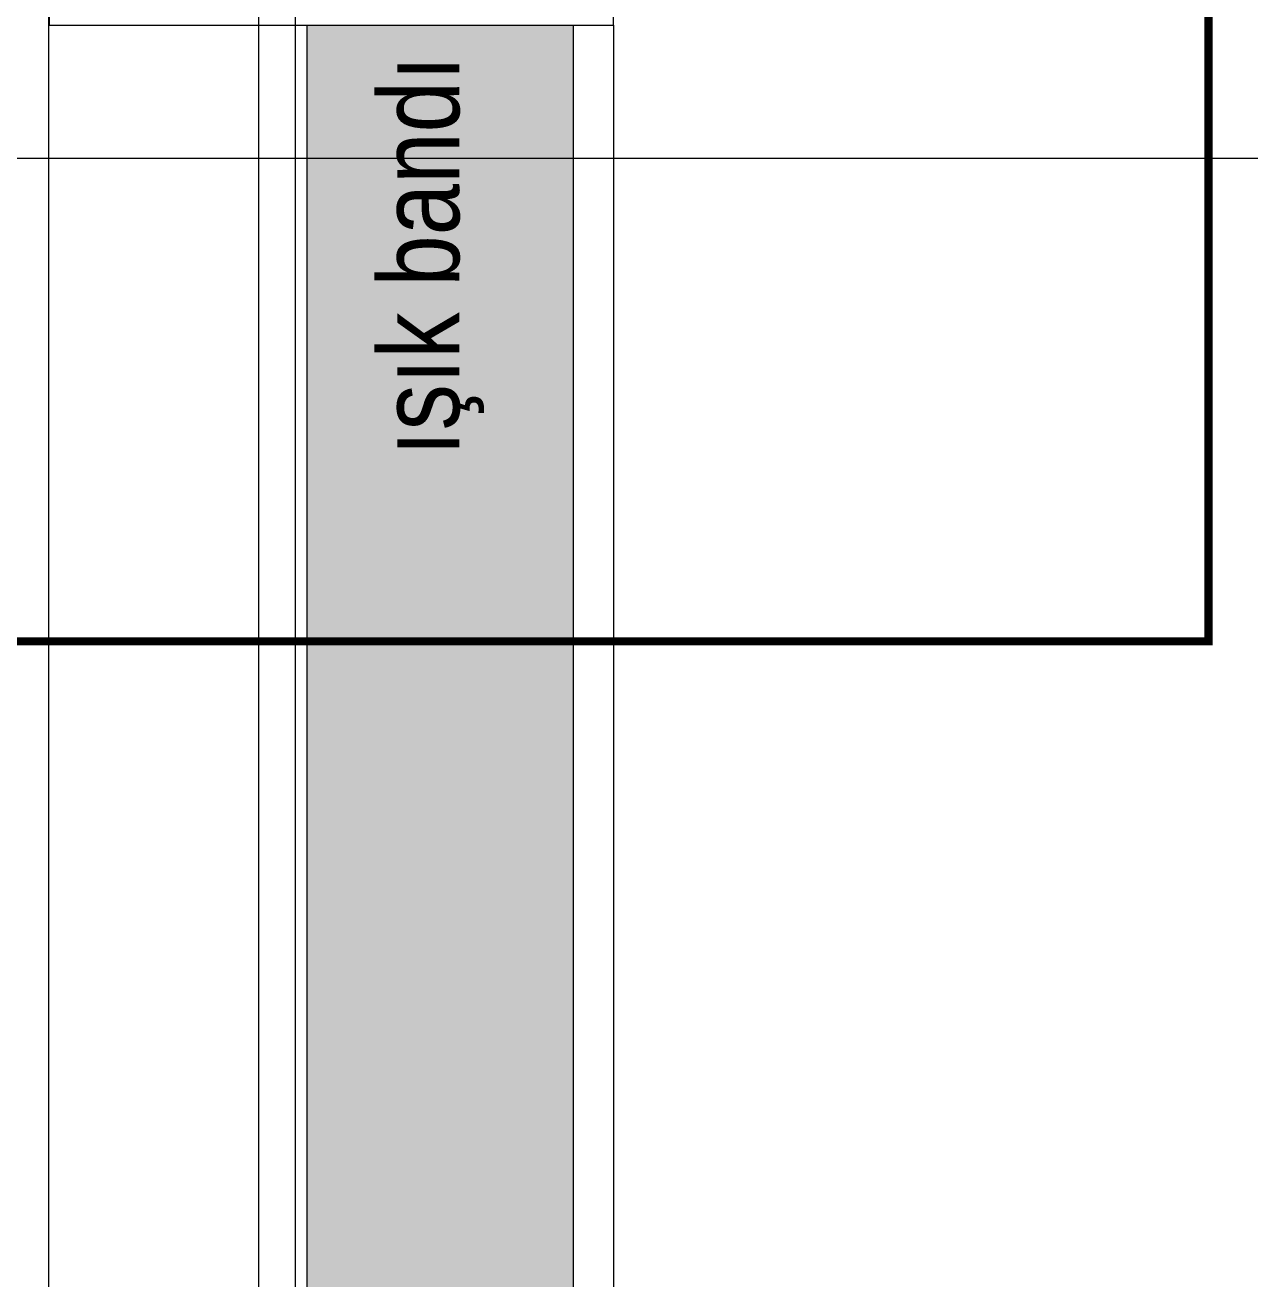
# Model space of a CAD drawing. Extents: x -2012 to 34975, y -1043 to 8321.
# Drawn here: x 6127.8 to 6279.8, y 2313.5 to 2469 of the extents above; entities that cross this region are included whole.
import ezdxf

# ---------------------------------------------------------------- set-up
doc = ezdxf.new("R2010")
doc.units = 0
doc.header["$LTSCALE"] = 25
doc.linetypes.add('HIDDEN2', pattern=[4.7624999999999975, 3.174999999999998, -1.587499999999999])
doc.layers.get('0').update_dxf_attribs({"color": 9, "lineweight": 9})
for name, color, linetype, lineweight in [('06D', 9, 'Continuous', 9), ('10', 9, 'Continuous', 9), ('15', 9, 'Continuous', 9), ('21', 9, 'Continuous', 9), ('24', 9, 'Continuous', 9), ('31', 9, 'Continuous', 9)]:
    doc.layers.add(name, color=color, linetype=linetype, lineweight=lineweight)
doc.styles.add('MuuM_TEXT-STANDART', font='ARIALN.TTF')

# ---------------------------------------------------------------- blocks, each defined once
blk = doc.blocks.new('p-aks_vw')
at = {"layer": '24', "ltscale": 2}
blk.add_lwpolyline([(5679.999995694046, 2140.000000000411), (5974.999995580102, 2140.000000000411)], dxfattribs=at)
blk = doc.blocks.new('p-cephe-onkisim')
at = {"layer": '31'}
h = blk.add_hatch(dxfattribs=at)
h.set_pattern_fill('DOTS', color=256, scale=50, angle=89.99999999999999, style=0)
h.set_pattern_definition([(90, (8372.45934505696, -9317.760052167636), (-3.125, 1.5625), [0, -3.125])])
h.paths.add_polyline_path([(-38, 3019.499999999956), (-5, 3019.499999999956), (-5, 3751.999999999971), (-38, 3751.999999999971)])
h.paths.add_polyline_path([(-5, 1789.499999999985), (-38, 1789.499999999985), (-38, 2276.499999999935), (-5, 2276.499999999935)])
h.paths.add_polyline_path([(-38, 794.5), (-5, 794.5), (-5, 1709.499999999985), (-38, 1709.499999999985)])
h.paths.add_polyline_path([(-38, 68), (-5, 68), (-5, 554.4999999999999), (-38, 554.4999999999999)])
at = {"layer": '06D'}
for points in [[(-70.1095585608, 2344.985013291124), (-70, 68.42727035210635)], [(0, 2276.499999999935), (0, 68)]]:
    blk.add_lwpolyline(points, dxfattribs=at)
blk.add_lwpolyline([(-5, 1789.499999999985), (-38, 1789.499999999985), (-38, 2276.499999999935), (-5, 2276.499999999935)], close=True, dxfattribs=at)
at = {"layer": '10'}
blk.add_lwpolyline([(0, 2356.500006638277), (-70, 2356.500006638277), (-70, 2276.499999999935), (0, 2276.499999999935)], close=True, dxfattribs=at)
at = {"layer": '15', "linetype": 'Continuous'}
blk.add_lwpolyline([(-44, 2278.098982110154), (-39.5, 2278.098982110154), (-39.50000000000955, 2033.999999999986), (-44.00000000000955, 2033.999999999986)], close=True, dxfattribs=at)
blk = doc.blocks.new('p-cephe-onkisim-toplam')
blk.add_blockref('p-cephe-onkisim', (0, 0))

msp = doc.modelspace()

# ---------------------------------------------------------------- linework, layer by layer
at = {"layer": '21', "linetype": 'HIDDEN2', "ltscale": 0.1, "const_width": 1}
msp.add_lwpolyline([(5750.838333276035, 2392.589957740664), (6274.633004378702, 2392.589957740664), (6274.633004378702, 3241.213410946682), (5750.838333276035, 3241.213410946682)], close=True, dxfattribs=at)

# ---------------------------------------------------------------- block references
msp.add_blockref('p-cephe-onkisim-toplam', (6200.838333276035, 192.4999510864691))
at = {"layer": '24'}
msp.add_blockref('p-aks_vw', (400.8383332760277, 312.5000000020336), dxfattribs=at)

# ---------------------------------------------------------------- texts
at = {"layer": '21', "linetype": 'Continuous', "style": 'MuuM_TEXT-STANDART'}
msp.add_text('ışık bandı', height=10, rotation=90, dxfattribs=at).set_placement((6181.700723178044, 2415.558695299849))

doc.saveas('drawing.dxf')
